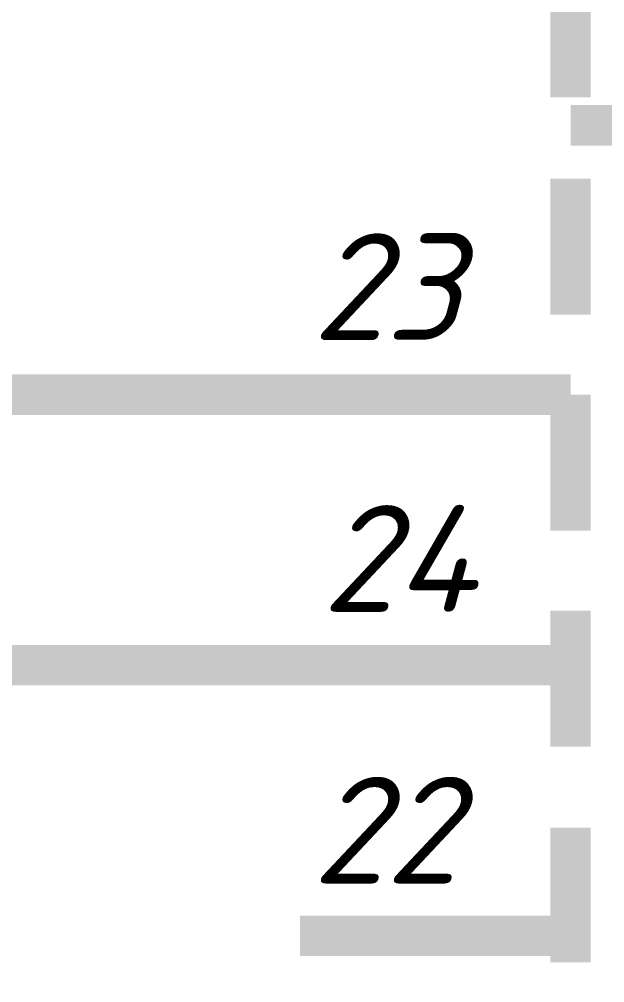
# Model space of a CAD drawing. Header units: inches. Extents: x 0 to 841, y 0 to 594.
# Drawn here: x 94.84 to 105.67, y 94.11 to 111.95 of the extents above; entities that cross this region are included whole.
import ezdxf

# ---------------------------------------------------------------- set-up
doc = ezdxf.new("R2010")
doc.units = ezdxf.units.IN
doc.layers.add('Sheet', color=255, linetype='Continuous')
doc.styles.get("Standard").update_dxf_attribs({"font": 'isocpeui.ttf'})

msp = doc.modelspace()

# ---------------------------------------------------------------- linework, layer by layer
at = {"layer": 'Sheet'}
for points in [[(105.035, 112.992, 0.749, 0.749, 0), (105.035, 110.499, 0.749, 0.749, 0)], [(105.035, 109.983, 0.749, 0.749, 0), (107.775, 109.983, 0.749, 0.749, 0)], [(105.035, 108.994, 0.749, 0.749, 0), (105.035, 106.479, 0.749, 0.749, 0)], [(75.032, 104.997, 0.749, 0.749, 0), (77.524, 104.997, 0.749, 0.749, 0), (100.027, 104.997, 0.749, 0.749, 0)], [(100.027, 104.997, 0.749, 0.749, 0), (105.035, 104.997, 0.749, 0.749, 0)], [(105.035, 104.997, 0.749, 0.749, 0), (105.035, 102.481, 0.749, 0.749, 0)], [(105.035, 104.997, 0.3, 0.3, 0), (100.027, 104.997, 0.3, 0.3, 0)], [(105.035, 100.999, 0.749, 0.749, 0), (105.035, 98.483, 0.749, 0.749, 0)], [(75.032, 94.98, 0.749, 0.749, 0), (90.033, 94.98, 0.749, 0.749, 0), (90.033, 99.988, 0.749, 0.749, 0), (100.027, 99.988, 0.749, 0.749, 0)], [(100.027, 99.988, 0.749, 0.749, 0), (105.035, 99.988, 0.749, 0.749, 0)], [(105.035, 99.988, 0.3, 0.3, 0), (100.027, 99.988, 0.3, 0.3, 0)], [(105.035, 96.979, 0.749, 0.749, 0), (105.035, 94.486, 0.749, 0.749, 0)], [(100.027, 94.98, 0.749, 0.749, 0), (105.035, 94.98, 0.749, 0.749, 0)], [(105.035, 94.98, 0.3, 0.3, 0), (100.027, 94.98, 0.3, 0.3, 0)]]:
    msp.add_lwpolyline(points, format="xyseb", dxfattribs=at)

# ---------------------------------------------------------------- texts
for s, p in [('23', (100.252, 106.007)), ('24', (100.431, 100.976)), ('22', (100.252, 95.946))]:
    msp.add_text(s, height=1.9764, dxfattribs=at).set_placement(p)

doc.saveas('drawing.dxf')
